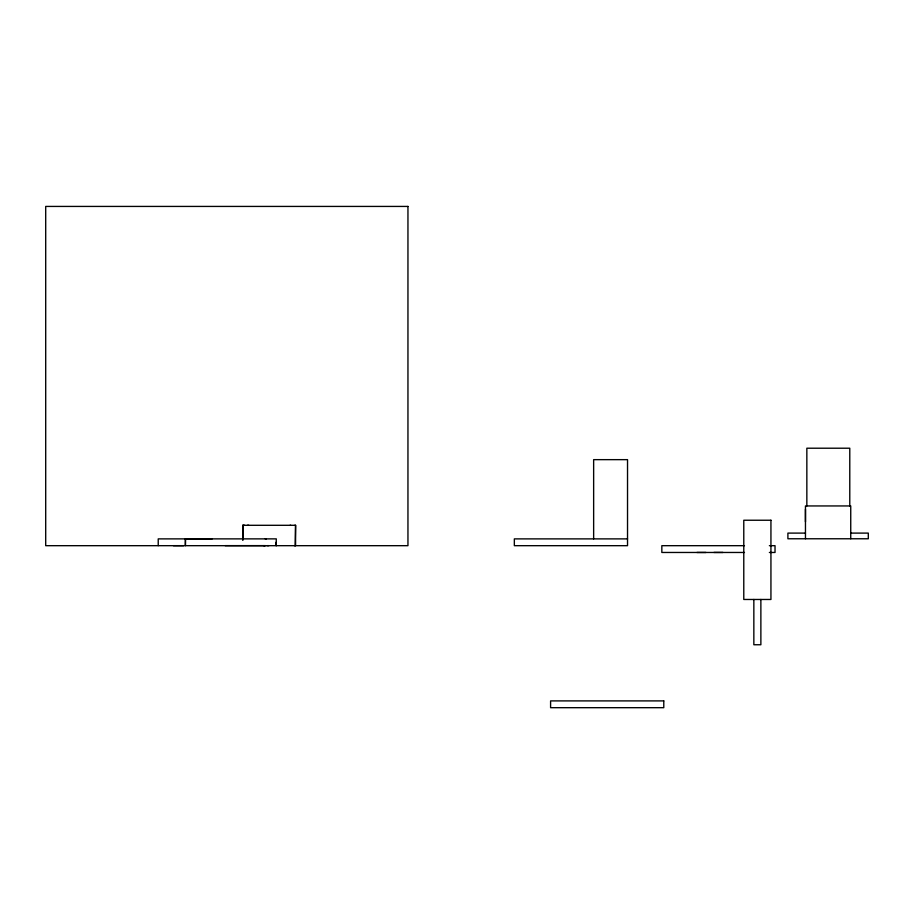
<?xml version="1.0" encoding="UTF-8"?>
<svg xmlns="http://www.w3.org/2000/svg" width="914" height="914" viewBox="0 0 914 914"><rect width="100%" height="100%" fill="white"/><g stroke="black" fill="none" stroke-linecap="round" stroke-linejoin="round"><path stroke-width="1.37" d="M201.617 538.872L201.914 538.872M263.746 545.658L264.386 545.658M242.998 525.299L242.827 540.243L242.827 525.299L295.576 525.299L295.576 545.669L294.377 545.669M264.969 545.647L265.723 545.647M265.243 538.872L266.34 538.872M242.895 525.299L244.575 525.299M247.5 525.299L248.802 525.299M266.979 545.658L268.876 545.658M805.463 509.338L805.463 521.791M290.058 525.299L290.709 525.299M294.811 525.299L295.576 525.299L295.165 545.669M805.463 533.102L787.902 533.102L787.902 538.769L868.3 538.769L868.3 533.102L850.74 533.102M212.197 538.86L185.519 538.883L185.393 545.669L185.393 538.883M276.097 545.635L276.302 538.872L158.225 538.883L158.225 545.669M627.53 538.883L514.342 538.883L514.342 545.681L627.53 545.681L627.53 459.651L593.643 459.651L593.643 538.883M173.409 545.669L183.6 545.669M225.141 545.647L264.752 545.635M744.464 545.681L661.839 545.681L661.839 552.467L744.464 552.467M769.371 545.681L775.026 545.681L775.026 552.467L769.371 552.467M696.925 552.467L705.985 552.467M713.925 552.444L722.94 552.444M276.302 545.658L276.211 542.253L276.257 543.956M850.74 538.769L850.74 505.945L805.463 505.945L805.463 538.769M849.78 505.945L849.78 448.214L806.845 448.214L806.845 505.945M760.871 599.47L760.871 644.747L753.844 644.747L753.844 599.47M407.952 206.427L45.7 206.427L45.7 545.681L407.952 545.681L407.952 206.427M770.936 520.237L743.779 520.237L743.779 599.47L770.936 599.47L770.936 520.237M663.781 700.901L550.594 700.901L550.594 707.687L663.781 707.687L663.781 700.901"/></g></svg>
